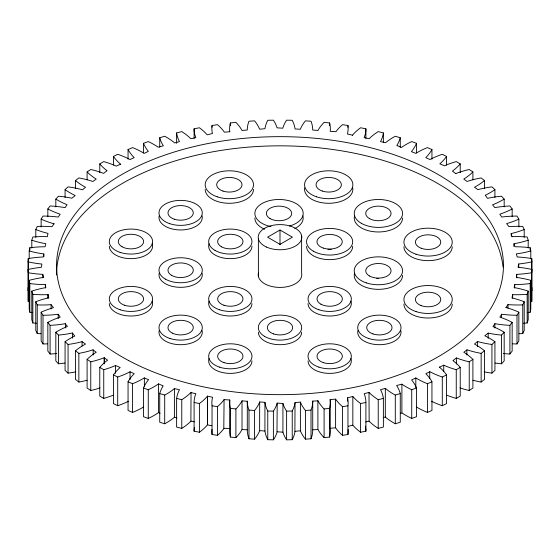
<?xml version="1.0" encoding="UTF-8"?>
<svg xmlns="http://www.w3.org/2000/svg" width="560" height="560" viewBox="0 0 560 560"><rect width="100%" height="100%" fill="white"/><g stroke="black" fill="none" stroke-linecap="round" stroke-linejoin="round"><path stroke-width="0.84" d="M211.974 429.436A70.21 40.537 0 0 0 212.044 434.497L217.476 435.337L217.476 406.651A68.957 39.816 0 0 0 223.797 400.001L224.077 399.609L229.775 399.987L229.698 429.457A70.21 40.537 0 0 0 230.377 437.038L235.9 437.64L235.9 408.954A68.957 39.816 0 0 0 242.025 400.841L247.289 401.296A70.21 40.537 0 0 0 248.983 410.095L248.983 438.781L254.569 439.138A68.957 39.816 0 0 0 259.63 430.787L259.686 401.954L264.936 402.332A70.21 40.537 0 0 0 267.764 411.026L267.764 439.712L273.385 439.831A68.957 39.816 0 0 0 276.983 432.537L277.2 403.102L282.926 403.48L283.038 403.851A70.21 40.537 0 0 0 286.615 411.145L286.615 439.831L292.236 439.712A68.957 39.816 0 0 0 294.882 432.278L295.036 402.626L300.391 402.101A70.21 40.537 0 0 0 305.431 410.459L305.431 439.138L311.017 438.781A68.957 39.816 0 0 0 312.732 429.982L312.725 401.1L317.996 400.841A70.21 40.537 0 0 0 324.1 408.954L324.1 437.64L329.623 437.038A68.957 39.816 0 0 0 330.323 429.457L330.197 428.19M247.296 401.135L247.289 429.982A70.21 40.537 0 0 0 248.983 438.781M29.61 301.644A68.957 39.816 0 0 1 28.21 301.406L28.21 258.594A70.21 40.537 0 0 1 43.274 256.963L43.666 253.897A68.957 39.816 0 0 1 29.197 250.978L29.827 247.751A70.21 40.537 0 0 1 45.059 246.771L45.85 243.733A68.957 39.816 0 0 1 31.801 240.198L32.844 237.006A70.21 40.537 0 0 1 45.969 236.614L47.341 236.663L47.985 233.373L47.313 233.212A68.957 39.816 0 0 1 35.791 229.558L37.247 226.422A70.21 40.537 0 0 1 50.386 226.597L51.996 226.723L53.998 223.79M28 290.521L28.21 287.28M530.383 301.644A70.21 40.537 0 0 0 531.79 301.406L531.79 258.594A68.957 39.816 0 0 0 518.917 257.068L517.237 256.977L516.327 253.883A70.21 40.537 0 0 0 530.803 250.978L530.173 247.751A68.957 39.816 0 0 0 514.941 246.757L514.143 243.719A70.21 40.537 0 0 0 528.199 240.198L527.156 237.006A68.957 39.816 0 0 0 514.031 236.6L511.84 236.677M229.775 399.987L229.698 400.771A70.21 40.537 0 0 0 230.377 408.352L230.377 437.038M295.036 402.626L294.882 403.592A68.957 39.816 0 0 1 292.236 411.026L292.236 439.712M532 261.835A70.21 40.537 0 0 1 519.358 263.907L518.721 263.963L518.07 267.274L519.358 267.4A68.957 39.816 0 0 1 532 269.479L531.79 272.72A70.21 40.537 0 0 1 516.726 274.351L516.334 277.417A68.957 39.816 0 0 1 530.803 280.336L530.173 283.563A70.21 40.537 0 0 1 514.941 284.543L514.15 287.581A68.957 39.816 0 0 1 528.199 291.116L528.199 319.802L527.156 322.994A70.21 40.537 0 0 1 523.523 323.246M528.024 312.508A70.21 40.537 0 0 0 530.173 312.249L530.803 309.022L530.803 280.336M528.199 291.116L527.156 294.308A70.21 40.537 0 0 1 514.031 294.7L512.659 294.651L512.015 297.941L512.687 298.102A68.957 39.816 0 0 1 524.209 301.756L524.209 330.442L522.753 333.578A70.21 40.537 0 0 1 519.106 333.669M277.2 403.102L276.983 403.851A68.957 39.816 0 0 1 273.385 411.145L273.385 439.831M259.686 401.954L259.63 402.101A68.957 39.816 0 0 1 254.569 410.459L254.569 439.138M522.753 333.578L522.753 304.892L524.209 301.756M41.146 226.947L41.146 219.121L43.001 216.062A70.21 40.537 0 0 1 58.226 217.063L60.172 214.2A68.957 39.816 0 0 1 47.838 208.95L50.085 205.975A70.21 40.537 0 0 1 65.135 207.634L67.032 204.694L65.653 204.127A68.957 39.816 0 0 1 55.825 199.087L58.45 196.217A70.21 40.537 0 0 1 71.197 198.079L71.799 198.212L75.229 195.538L74.214 195.055A68.957 39.816 0 0 1 65.072 189.602L68.061 186.858A70.21 40.537 0 0 1 82.516 189.791L85.512 187.25A68.957 39.816 0 0 1 75.516 180.544L78.855 177.933A70.21 40.537 0 0 1 92.89 181.482L96.208 179.081A68.957 39.816 0 0 1 87.101 171.962L90.769 169.498A70.21 40.537 0 0 1 102.473 172.949L103.621 173.383L107.03 170.723L106.589 170.387A68.957 39.816 0 0 1 99.771 163.898L103.747 161.602A70.21 40.537 0 0 1 114.975 165.55L116.263 166.124L120.533 164.164M512.617 343.847A70.21 40.537 0 0 0 516.999 343.938L516.999 315.252L518.854 312.193A68.957 39.816 0 0 0 507.836 308.056L505.876 307.482M516.999 343.938L518.854 340.879L518.854 312.193M516.999 315.252A70.21 40.537 0 0 1 501.774 314.251L499.828 317.114A68.957 39.816 0 0 1 512.162 322.364L509.915 325.339A70.21 40.537 0 0 1 494.865 323.687L492.968 326.62L494.347 327.187A68.957 39.816 0 0 1 504.175 332.227L504.175 360.913L501.55 363.783A70.21 40.537 0 0 1 495.103 363.02M506.002 307.524L508.004 304.591L509.614 304.717A70.21 40.537 0 0 0 522.753 304.892M224.077 399.609L223.797 428.68A68.957 39.816 0 0 1 217.476 435.337M503.391 353.549A70.21 40.537 0 0 0 509.915 354.025L512.162 351.05L512.162 322.364M352.45 135.247L353.43 134.12A68.957 39.816 0 0 1 360.598 127.757L365.904 128.828L365.904 138.39M501.55 363.783L501.55 335.097L504.175 332.227M199.402 432.243L199.402 403.557A68.957 39.816 0 0 0 206.57 397.201L207.55 396.067L207.55 424.753L206.57 425.88A68.957 39.816 0 0 1 199.402 432.243L194.096 431.172L194.096 402.486A70.21 40.537 0 0 1 195.832 393.694L190.876 392.574A68.957 39.816 0 0 1 181.776 399.693L181.776 428.379L176.624 427.084L176.624 398.398A70.21 40.537 0 0 1 179.494 389.704L174.405 388.612L173.432 389.41A68.957 39.816 0 0 1 164.703 395.08L159.733 393.568A70.21 40.537 0 0 1 162.953 386.211L163.177 385.861L158.543 383.88L157.71 384.468A68.957 39.816 0 0 1 148.267 389.746L143.507 388.017A70.21 40.537 0 0 1 148.596 379.673L144.193 377.944A68.957 39.816 0 0 1 132.573 383.719L128.051 381.787A70.21 40.537 0 0 1 134.204 373.688L130.039 371.77A68.957 39.816 0 0 1 117.705 377.027L113.449 374.906A70.21 40.537 0 0 1 119.42 368.151L120.176 367.493L115.563 365.519L114.982 365.778A68.957 39.816 0 0 1 103.747 369.712L99.771 367.416A70.21 40.537 0 0 1 106.603 360.934L107.597 360.192L104.202 357.728L104.202 363.811M191.044 392.399L190.876 421.26A68.957 39.816 0 0 1 181.776 428.379M484.225 371.833A70.21 40.537 0 0 0 491.939 373.142L491.939 344.456L494.928 341.712A68.957 39.816 0 0 0 485.786 336.259L484.771 335.776L488.201 333.102L488.803 333.235A70.21 40.537 0 0 0 501.55 335.097M491.939 373.142L494.928 370.398L494.928 341.712M174.405 388.612L174.405 417.298L173.432 418.096A68.957 39.816 0 0 1 164.703 423.766L159.733 422.254L159.733 393.568M491.939 344.456A70.21 40.537 0 0 1 477.484 341.523L474.488 344.064A68.957 39.816 0 0 1 484.484 350.77L481.145 353.381A70.21 40.537 0 0 1 467.11 349.832L463.792 352.24A68.957 39.816 0 0 1 472.899 359.359L472.899 388.038L469.231 390.502A70.21 40.537 0 0 1 460.026 387.926M472.962 380.254A70.21 40.537 0 0 0 481.145 382.067L484.484 379.456L484.484 350.77M472.899 359.359L469.231 361.816A70.21 40.537 0 0 1 457.527 358.365L456.379 357.931L452.97 360.591L453.411 360.927A68.957 39.816 0 0 1 460.229 367.416L460.229 396.102L456.253 398.398A70.21 40.537 0 0 1 446.81 395.192M158.543 383.88L158.543 412.566L157.71 413.154A68.957 39.816 0 0 1 148.267 418.432L143.507 416.703L143.507 388.017M280 230.013L267.582 237.188L280 244.356L292.418 237.188L280 230.013L280 244.741M439.467 367.157L443.737 365.19L445.025 365.764A70.21 40.537 0 0 0 456.253 369.712L460.229 367.416M113.449 165.102L113.449 156.408L117.705 154.287A70.21 40.537 0 0 1 130.025 159.551L134.183 157.633A68.957 39.816 0 0 1 128.051 149.527L132.573 147.602A70.21 40.537 0 0 1 144.179 153.377L148.358 151.382L147.651 150.5A68.957 39.816 0 0 1 143.507 143.297L148.267 141.568A70.21 40.537 0 0 1 157.696 146.86L158.102 147.147L163.387 145.817L162.932 145.11A68.957 39.816 0 0 1 159.733 137.746L164.703 136.234A70.21 40.537 0 0 1 174.678 142.947L179.473 141.61A68.957 39.816 0 0 1 176.624 132.916L181.776 131.621A70.21 40.537 0 0 1 190.855 138.747L195.811 137.62A68.957 39.816 0 0 1 194.096 128.828L199.402 127.757A70.21 40.537 0 0 1 206.549 134.12L207.165 134.827L212.422 133.511L212.324 133.091A68.957 39.816 0 0 1 212.044 125.503L217.476 124.663A70.21 40.537 0 0 1 223.776 131.32L224.399 132.188L229.796 131.726M416.325 406.931A70.21 40.537 0 0 0 427.427 412.398L431.949 410.473L431.949 381.787A68.957 39.816 0 0 0 425.817 373.681L429.975 371.763A70.21 40.537 0 0 0 442.295 377.027L446.551 374.906A68.957 39.816 0 0 0 440.594 368.144L439.39 367.087M431.606 401.289A70.21 40.537 0 0 0 442.295 405.713L446.551 403.592L446.551 374.906M431.949 381.787L427.427 383.719A70.21 40.537 0 0 1 415.821 377.937L411.642 379.932L412.349 380.821A68.957 39.816 0 0 1 416.493 388.017L416.493 416.703L411.733 418.432A70.21 40.537 0 0 1 402.304 413.14L400.386 413.238M455.679 173.635L457.513 172.935A68.957 39.816 0 0 1 469.231 169.498L472.899 171.962L472.899 179.781M383.698 417.452L385.322 417.053A70.21 40.537 0 0 0 395.297 423.766L400.267 422.254L400.267 393.568A68.957 39.816 0 0 0 397.068 386.204L396.613 385.497L401.898 384.174L402.304 384.454A70.21 40.537 0 0 0 411.733 389.746L416.493 388.017M99.988 387.94A68.957 39.816 0 0 1 90.769 390.502L87.101 388.038L87.101 359.359A70.21 40.537 0 0 1 96.222 352.247L92.904 349.846A68.957 39.816 0 0 1 78.855 353.381L75.516 350.77A70.21 40.537 0 0 1 85.526 344.071L82.068 341.656L80.535 342.069A68.957 39.816 0 0 1 68.061 344.456L65.072 341.712A70.21 40.537 0 0 1 74.228 336.273L74.725 336.035L72.429 332.983L71.204 333.249A68.957 39.816 0 0 1 58.45 335.097L55.825 332.227A70.21 40.537 0 0 1 67.459 326.466L65.142 323.694A68.957 39.816 0 0 1 50.085 325.339L47.838 322.364A70.21 40.537 0 0 1 60.179 317.121L58.233 314.265A68.957 39.816 0 0 1 43.001 315.252L41.146 312.193A70.21 40.537 0 0 1 52.171 308.063L53.396 307.713L51.107 304.675L50.386 304.731A68.957 39.816 0 0 1 37.247 304.892L35.791 301.756A70.21 40.537 0 0 1 47.32 298.116L48.825 297.759L48.02 294.644L48.02 298.123M347.578 401.282L347.578 397.803L352.835 396.487L352.835 425.173L353.451 425.88A70.21 40.537 0 0 0 360.598 432.243L365.904 431.172L365.904 402.486A68.957 39.816 0 0 0 364.189 393.694L369.005 392.427L369.145 421.253A70.21 40.537 0 0 0 378.224 428.379L383.376 427.084L383.376 398.398A68.957 39.816 0 0 0 380.527 389.704L385.322 388.367A70.21 40.537 0 0 0 395.297 395.08L400.267 393.568M365.792 421.96L369.005 421.113M369.005 392.427L369.145 392.567A70.21 40.537 0 0 0 378.224 399.693L383.376 398.398M348.327 426.3L352.835 425.173M511.175 235.298L511.175 233.555L512.68 233.198A70.21 40.537 0 0 0 524.209 229.558L522.753 226.422A68.957 39.816 0 0 0 509.614 226.59L508.893 226.646L506.604 223.608L507.829 223.251A70.21 40.537 0 0 0 518.854 219.121L516.999 216.062A68.957 39.816 0 0 0 501.767 217.049L499.821 214.193A70.21 40.537 0 0 0 512.162 208.95L509.915 205.975A68.957 39.816 0 0 0 494.858 207.62L492.541 204.848A70.21 40.537 0 0 0 504.175 199.087L501.55 196.217A68.957 39.816 0 0 0 488.796 198.065L487.571 198.331L485.275 195.279L485.772 195.041A70.21 40.537 0 0 0 494.928 189.602L491.939 186.858A68.957 39.816 0 0 0 479.465 189.245L477.932 189.658L474.474 187.243A70.21 40.537 0 0 0 484.484 180.544L481.145 177.933A68.957 39.816 0 0 0 467.096 181.468L463.778 179.067A70.21 40.537 0 0 0 472.899 171.962M352.835 396.487L353.451 397.194A70.21 40.537 0 0 0 360.598 403.557L365.904 402.486M330.204 399.588L335.601 399.126L336.224 399.994A70.21 40.537 0 0 0 342.524 406.651L347.956 405.811A68.957 39.816 0 0 0 347.676 398.223L347.578 397.803M335.601 399.126L335.601 427.812L336.224 428.68A70.21 40.537 0 0 0 342.524 435.337L347.956 434.497A68.957 39.816 0 0 0 348.047 429.436M229.803 131.81L229.677 130.543A68.957 39.816 0 0 1 230.377 122.962L235.9 122.36A70.21 40.537 0 0 1 242.004 130.473L247.268 130.018A68.957 39.816 0 0 1 248.983 121.219L254.569 120.862A70.21 40.537 0 0 1 259.609 129.213L264.964 128.688L265.118 127.722A68.957 39.816 0 0 1 267.764 120.288L273.385 120.169A70.21 40.537 0 0 1 276.962 127.47L277.074 127.834L282.8 128.212L283.017 127.463A68.957 39.816 0 0 1 286.615 120.169L292.236 120.288A70.21 40.537 0 0 1 295.064 128.982L300.37 129.213A68.957 39.816 0 0 1 305.431 120.862L311.017 121.219A70.21 40.537 0 0 1 312.711 130.018L317.975 130.473A68.957 39.816 0 0 1 324.1 122.36L329.623 122.962A70.21 40.537 0 0 1 330.302 130.543L330.225 131.334L335.923 131.705L336.203 131.32A68.957 39.816 0 0 1 342.524 124.663L347.956 125.503L347.956 127.246M324.1 408.954L329.623 408.352A68.957 39.816 0 0 0 330.323 400.771L330.197 399.511L330.204 428.274L335.601 427.812M295.036 431.312L300.391 430.787A70.21 40.537 0 0 0 305.431 439.138M312.725 429.786L317.996 429.527A70.21 40.537 0 0 0 324.1 437.64M305.431 410.459L311.017 410.095A68.957 39.816 0 0 0 312.732 401.303L312.725 401.1M286.615 411.145L292.236 411.026M36.477 323.253A68.957 39.816 0 0 1 32.844 322.994L31.801 319.802L31.801 291.116A70.21 40.537 0 0 1 45.857 287.595L45.059 284.557A68.957 39.816 0 0 1 29.827 283.563L29.197 280.336A70.21 40.537 0 0 1 43.673 277.431L42.763 274.337L41.083 274.253A68.957 39.816 0 0 1 28.21 272.72L28 269.479A70.21 40.537 0 0 1 40.642 267.407L41.279 267.351L41.93 264.04L40.642 263.921A68.957 39.816 0 0 1 28 261.835M267.764 411.026L273.385 411.145M235.9 437.64A68.957 39.816 0 0 0 242.025 429.527L247.296 429.821M248.983 410.095L254.569 410.459M224.077 428.295L229.775 428.666M277.2 431.788L282.926 432.166L283.038 432.53A70.21 40.537 0 0 0 286.615 439.831M259.686 430.64L264.936 431.018A70.21 40.537 0 0 0 267.764 439.712M230.377 408.352L235.9 408.954M211.722 425.789L207.487 424.823L207.487 396.137L212.562 397.292L212.352 398.223A70.21 40.537 0 0 0 212.044 405.811L217.476 406.651M194.096 402.486L199.402 403.557M174.405 417.298L176.946 417.844M352.513 135.177L347.438 134.022L347.648 133.091A70.21 40.537 0 0 0 347.956 125.503M191.044 421.085L194.292 421.82M383.376 142.478L383.376 132.916L378.224 131.621A68.957 39.816 0 0 0 369.124 138.74L364.168 137.62A70.21 40.537 0 0 0 365.904 128.828M176.624 398.398L181.776 399.693M54.124 223.832L52.164 223.265A68.957 39.816 0 0 1 41.146 219.121M400.267 147.308L400.267 137.746L395.297 136.234A68.957 39.816 0 0 0 386.568 141.904L385.595 142.702L380.506 141.61A70.21 40.537 0 0 0 383.376 132.916M416.493 152.859L416.493 143.297L411.733 141.568A68.957 39.816 0 0 0 402.29 146.846L401.457 147.434L396.823 145.453L397.047 145.103A70.21 40.537 0 0 0 400.267 137.746M431.949 159.089L431.949 149.527L427.427 147.602A68.957 39.816 0 0 0 415.807 153.37L411.404 151.641A70.21 40.537 0 0 0 416.493 143.297M158.543 412.566L160.09 413.231M143.689 406.938A68.957 39.816 0 0 1 132.573 412.398L128.051 410.473L128.051 381.787M446.551 165.102L446.551 156.408L442.295 154.287A68.957 39.816 0 0 0 429.961 159.544L425.796 157.633A70.21 40.537 0 0 0 431.949 149.527M128.408 401.303A68.957 39.816 0 0 1 117.705 405.713L113.449 403.592L113.449 374.906M460.229 172.592L460.229 163.898L456.253 161.602A68.957 39.816 0 0 0 445.018 165.536L444.437 165.795L439.824 163.828L440.58 163.163A70.21 40.537 0 0 0 446.551 156.408M113.204 395.199A68.957 39.816 0 0 1 103.747 398.398L99.771 396.102L99.771 367.416M87.101 359.359L90.769 361.816A68.957 39.816 0 0 0 102.487 358.379L104.321 357.679L104.321 363.769M455.798 173.586L452.403 171.122L453.397 170.38A70.21 40.537 0 0 0 460.229 163.898M87.052 380.268A68.957 39.816 0 0 1 78.855 382.067L75.516 379.456L75.516 350.77M120.61 164.227L119.406 163.17A68.957 39.816 0 0 1 113.449 156.408M75.782 371.847A68.957 39.816 0 0 1 68.061 373.142L65.072 370.398L65.072 341.712M64.904 363.034A68.957 39.816 0 0 1 58.45 363.783L55.825 360.913L55.825 332.227M56.616 353.556A68.957 39.816 0 0 1 50.085 354.025L47.838 351.05L47.838 322.364M47.39 343.861A68.957 39.816 0 0 1 43.001 343.938L41.146 340.879L41.146 312.193M40.901 333.676A68.957 39.816 0 0 1 37.247 333.578L35.791 330.442L35.791 301.756M31.801 291.116L32.844 294.308L32.844 322.994M511.175 233.555L511.98 236.67M31.976 312.508A68.957 39.816 0 0 1 29.827 312.249L29.197 309.022L29.197 280.336M531.79 287.28L532 290.521M531.79 258.594L531.79 301.406M530.803 250.978L530.803 258.797M530.173 247.751L530.173 250.355M530.173 283.563L530.173 312.249M528.199 240.198L528.199 248.017M527.156 294.308L527.156 322.994M524.209 229.558L524.209 237.384M518.854 219.121L518.854 226.947M518.721 263.963L518.721 267.442M516.726 274.351L516.726 277.83M514.661 284.543L514.661 288.015M513.821 243.775L513.821 246.386M512.659 294.651L512.659 298.13M512.162 208.95L512.162 216.769M509.915 325.339L509.915 354.025M508.004 304.591L508.004 308.07M504.175 199.087L504.175 206.913M501.445 314.202L501.445 317.681M494.928 189.602L494.928 197.428M494.865 323.687L494.865 328.027M488.201 333.102L488.201 338.317M484.484 180.544L484.484 188.363M481.145 353.381L481.145 382.067M477.484 341.523L477.484 346.738M469.231 361.816L469.231 390.502M466.865 349.748L466.865 354.963M456.379 357.931L456.379 364.014M456.253 369.712L456.253 398.398M443.737 365.19L443.737 371.28M442.295 377.027L442.295 405.713M429.73 371.623L429.73 378.581M427.427 383.719L427.427 412.398M415.821 377.937L415.821 387.499M411.733 389.746L411.733 418.432M401.898 384.174L401.898 412.853M395.297 395.08L395.297 423.766M385.322 388.367L385.322 417.053M378.224 399.693L378.224 428.379M360.598 403.557L360.598 432.243M347.956 405.811L347.956 434.497M342.524 406.651L342.524 435.337M329.623 122.962L329.623 125.573M329.623 408.352L329.623 437.038M317.898 400.652L317.898 429.338M311.017 410.095L311.017 438.781M301.616 235.648L301.616 273.301A21.784 12.579 0 0 1 279.818 287.413A21.784 12.579 0 0 1 258.426 273.091M300.391 402.101L300.391 430.787M282.926 403.48L282.926 432.166M264.936 402.332L264.936 431.018M258.384 238.721L258.384 276.374M242.025 400.841L242.025 429.527M230.377 122.962L230.377 125.573M212.044 125.503L212.044 127.246M212.044 405.811L212.044 434.497M194.096 128.828L194.096 138.39M176.624 132.916L176.624 143.346M164.703 395.08L164.703 423.766M159.733 137.746L159.733 147.308M148.267 389.746L148.267 418.432M144.375 377.825L144.375 386.519M143.507 143.297L143.507 152.859M132.573 383.719L132.573 412.398M130.039 371.77L130.039 379.596M128.051 149.527L128.051 159.089M117.705 377.027L117.705 405.713M115.563 365.519L115.563 373.345M103.747 369.712L103.747 398.398M99.771 163.898L99.771 172.592M93.198 349.741L93.198 354.956M90.769 361.816L90.769 390.502M87.101 171.962L87.101 179.781M82.068 341.656L82.068 346.003M78.855 353.381L78.855 382.067M75.516 180.544L75.516 188.363M72.429 332.983L72.429 338.198M68.061 344.456L68.061 373.142M65.401 323.645L65.401 327.992M65.072 189.602L65.072 197.428M58.45 335.097L58.45 363.783M58.233 314.265L58.233 318.612M55.825 199.087L55.825 206.913M51.107 304.675L51.107 309.015M50.085 325.339L50.085 354.025M48.16 298.116L48.16 294.637L45.969 294.714A68.957 39.816 0 0 1 32.844 294.308M47.838 208.95L47.838 216.769M45.409 284.55L45.409 288.029M43.932 253.932L43.932 256.536M43.001 315.252L43.001 343.938M42.763 274.337L42.763 277.816M37.247 304.892L37.247 333.578M35.791 229.558L35.791 237.384M31.801 240.198L31.801 248.017M29.827 247.751L29.827 250.355M29.827 283.563L29.827 312.249M29.197 250.978L29.197 258.797M28.21 258.594L28.21 301.406M352.674 246.337A23.058 13.314 0 0 1 329.616 259.651A23.058 13.314 0 0 1 306.565 246.337M365.344 426.118A68.957 39.816 0 0 1 365.904 431.172M376.747 278.481A12.649 7.301 0 0 1 378.399 278.418M327.971 249.424A12.649 7.301 0 0 1 331.268 249.424M402.549 275.394A24.15 13.944 0 0 1 376.502 289.296A24.15 13.944 0 0 1 354.543 273.21M56.56 275.002A223.44 129.003 0 0 1 273.07 145.901A223.44 129.003 0 0 1 503.027 267.008M253.498 189.343A24.15 13.944 0 0 1 229.348 203.287A24.15 13.944 0 0 1 205.191 189.343M452.235 304.08A24.15 13.944 0 0 1 428.085 318.024A24.15 13.944 0 0 1 403.928 304.08M152.173 243.712A21.637 12.495 0 0 1 133.07 258.587A21.637 12.495 0 0 1 109.305 246.155M402.549 218.029A24.15 13.944 0 0 1 376.502 231.931A24.15 13.944 0 0 1 354.543 215.845M452.235 246.715A24.15 13.944 0 0 1 428.085 260.659A24.15 13.944 0 0 1 403.928 246.715M352.737 187.887A24.15 13.944 0 0 1 328.713 203.287A24.15 13.944 0 0 1 304.696 187.887M302.883 215.845A24.15 13.944 0 0 1 294.791 228.592M264.691 229.25A24.15 13.944 0 0 1 254.877 218.029M202.09 215.838A21.637 12.495 0 0 1 180.635 229.964A21.637 12.495 0 0 1 159.18 215.838M251.958 246.155A21.637 12.495 0 0 1 228.193 258.587A21.637 12.495 0 0 1 209.09 243.712M350.91 301.084A21.637 12.495 0 0 1 331.807 315.952A21.637 12.495 0 0 1 308.042 303.52M400.82 330.575A21.637 12.495 0 0 1 379.365 344.701A21.637 12.495 0 0 1 357.91 330.575M202.09 273.203A21.637 12.495 0 0 1 180.635 287.329A21.637 12.495 0 0 1 159.18 273.203M251.958 303.52A21.637 12.495 0 0 1 228.193 315.952A21.637 12.495 0 0 1 209.09 301.084M301.637 332.206A21.637 12.495 0 0 1 280 344.701A21.637 12.495 0 0 1 258.363 332.206M350.91 358.449A21.637 12.495 0 0 1 331.807 373.324A21.637 12.495 0 0 1 308.042 360.892M152.173 301.084A21.637 12.495 0 0 1 133.07 315.952A21.637 12.495 0 0 1 109.305 303.52M202.09 330.575A21.637 12.495 0 0 1 180.635 344.701A21.637 12.495 0 0 1 159.18 330.575M251.958 360.892A21.637 12.495 0 0 1 228.193 373.324A21.637 12.495 0 0 1 209.09 358.449M194.096 431.172A70.21 40.537 0 0 1 194.432 427.378M271.061 226.604A24.15 13.944 0 0 1 259.07 205.583A24.15 13.944 0 0 1 297.332 204.337A24.15 13.944 0 0 1 289.513 226.002M128.66 360.563A223.44 129.003 0 0 0 498.029 293.874A223.44 129.003 0 0 0 213.311 142.534A223.44 129.003 0 0 0 128.66 360.563M313.313 251.16A23.058 13.314 0 0 0 351.89 245.196A23.058 13.314 0 0 0 323.652 228.893A23.058 13.314 0 0 0 313.313 251.16M323.295 248.073A12.649 7.301 0 0 0 342.265 241.745A12.649 7.301 0 0 0 323.295 235.424A12.649 7.301 0 0 0 323.295 248.073M416.003 311.57A24.15 13.944 0 0 0 452.235 299.495A24.15 13.944 0 0 0 416.003 287.413A24.15 13.944 0 0 0 416.003 311.57M420.994 305.543A12.649 7.301 0 0 0 440.699 300.013A12.649 7.301 0 0 0 422.548 292.922A12.649 7.301 0 0 0 420.994 305.543M120.127 252.385A21.637 12.495 0 0 0 152.586 241.563A21.637 12.495 0 0 0 120.127 230.741A21.637 12.495 0 0 0 120.127 252.385M122.003 246.729A12.649 7.301 0 0 0 143.164 243.453A12.649 7.301 0 0 0 127.673 234.507A12.649 7.301 0 0 0 122.003 246.729M266.595 247.1A21.784 12.579 0 0 0 301.574 238.931A21.784 12.579 0 0 0 271.831 225.526A21.784 12.579 0 0 0 266.595 247.1M320.887 304.178A12.649 7.301 0 0 0 341.95 300.706A12.649 7.301 0 0 0 326.214 291.907A12.649 7.301 0 0 0 320.887 304.178M318.864 309.75A21.637 12.495 0 0 0 351.323 298.935A21.637 12.495 0 0 0 318.864 288.113A21.637 12.495 0 0 0 318.864 309.75M421.295 248.283A12.649 7.301 0 0 0 440.72 242.438A12.649 7.301 0 0 0 422.24 235.648A12.649 7.301 0 0 0 421.295 248.283M416.003 254.198A24.15 13.944 0 0 0 452.235 242.123A24.15 13.944 0 0 0 416.003 230.048A24.15 13.944 0 0 0 416.003 254.198M369.453 275.968A12.649 7.301 0 0 0 390.614 272.699A12.649 7.301 0 0 0 375.123 263.753A12.649 7.301 0 0 0 369.453 275.968M366.324 282.884A24.15 13.944 0 0 0 402.549 270.809A24.15 13.944 0 0 0 366.324 258.727A24.15 13.944 0 0 0 366.324 282.884M373.044 333.942A12.649 7.301 0 0 0 392.014 327.614A12.649 7.301 0 0 0 373.044 321.293A12.649 7.301 0 0 0 373.044 333.942M368.55 338.436A21.637 12.495 0 0 0 401.009 327.614A21.637 12.495 0 0 0 368.55 316.799A21.637 12.495 0 0 0 368.55 338.436M264.698 336.448A21.637 12.495 0 0 0 300.902 330.848A21.637 12.495 0 0 0 274.4 315.546A21.637 12.495 0 0 0 264.698 336.448M273.679 333.942A12.649 7.301 0 0 0 292.649 327.614A12.649 7.301 0 0 0 273.679 321.293A12.649 7.301 0 0 0 273.679 333.942M219.499 309.75A21.637 12.495 0 0 0 251.958 298.935A21.637 12.495 0 0 0 219.499 288.113A21.637 12.495 0 0 0 219.499 309.75M223.993 305.256A12.649 7.301 0 0 0 242.963 298.935A12.649 7.301 0 0 0 223.993 292.607A12.649 7.301 0 0 0 223.993 305.256M361.319 223.3A24.15 13.944 0 0 0 401.73 217.049A24.15 13.944 0 0 0 372.148 199.969A24.15 13.944 0 0 0 361.319 223.3M223.993 362.628A12.649 7.301 0 0 0 242.963 356.3A12.649 7.301 0 0 0 223.993 349.979A12.649 7.301 0 0 0 223.993 362.628M219.499 367.122A21.637 12.495 0 0 0 251.958 356.3A21.637 12.495 0 0 0 219.499 345.478A21.637 12.495 0 0 0 219.499 367.122M369.649 218.708A12.649 7.301 0 0 0 390.684 215.18A12.649 7.301 0 0 0 374.871 206.423A12.649 7.301 0 0 0 369.649 218.708M318.864 367.122A21.637 12.495 0 0 0 351.323 356.3A21.637 12.495 0 0 0 318.864 345.478A21.637 12.495 0 0 0 318.864 367.122M323.358 362.628A12.649 7.301 0 0 0 342.328 356.3A12.649 7.301 0 0 0 323.358 349.979A12.649 7.301 0 0 0 323.358 362.628M316.638 196.826A24.15 13.944 0 0 0 352.87 184.751A24.15 13.944 0 0 0 316.638 172.676A24.15 13.944 0 0 0 316.638 196.826M322.231 191.023A12.649 7.301 0 0 0 341.362 184.856A12.649 7.301 0 0 0 322.553 178.374A12.649 7.301 0 0 0 322.231 191.023M270.088 218.603A12.649 7.301 0 0 0 291.249 215.327A12.649 7.301 0 0 0 275.758 206.381A12.649 7.301 0 0 0 270.088 218.603M172.277 333.095A12.649 7.301 0 0 0 193.032 329.056A12.649 7.301 0 0 0 176.589 320.698A12.649 7.301 0 0 0 172.277 333.095M215.012 250.397A21.637 12.495 0 0 0 251.216 244.797A21.637 12.495 0 0 0 224.714 229.495A21.637 12.495 0 0 0 215.012 250.397M221.571 246.834A12.649 7.301 0 0 0 242.599 243.299A12.649 7.301 0 0 0 226.779 234.549A12.649 7.301 0 0 0 221.571 246.834M169.813 338.436A21.637 12.495 0 0 0 202.272 327.614A21.637 12.495 0 0 0 169.813 316.799A21.637 12.495 0 0 0 169.813 338.436M217.273 196.826A24.15 13.944 0 0 0 253.498 184.751A24.15 13.944 0 0 0 217.273 172.676A24.15 13.944 0 0 0 217.273 196.826M223.02 191.079A12.649 7.301 0 0 0 241.997 184.751A12.649 7.301 0 0 0 223.02 178.43A12.649 7.301 0 0 0 223.02 191.079M124.621 305.256A12.649 7.301 0 0 0 143.598 298.935A12.649 7.301 0 0 0 124.621 292.607A12.649 7.301 0 0 0 124.621 305.256M169.813 223.699A21.637 12.495 0 0 0 202.272 212.877A21.637 12.495 0 0 0 169.813 202.055A21.637 12.495 0 0 0 169.813 223.699M174.307 219.198A12.649 7.301 0 0 0 193.277 212.877A12.649 7.301 0 0 0 174.307 206.556A12.649 7.301 0 0 0 174.307 219.198M120.127 309.75A21.637 12.495 0 0 0 152.586 298.935A21.637 12.495 0 0 0 120.127 288.113A21.637 12.495 0 0 0 120.127 309.75M171.689 275.408A12.649 7.301 0 0 0 192.85 272.139A12.649 7.301 0 0 0 177.359 263.193A12.649 7.301 0 0 0 171.689 275.408M165.333 279.083A21.637 12.495 0 0 0 201.537 273.483A21.637 12.495 0 0 0 175.028 258.181A21.637 12.495 0 0 0 165.333 279.083"/></g></svg>
